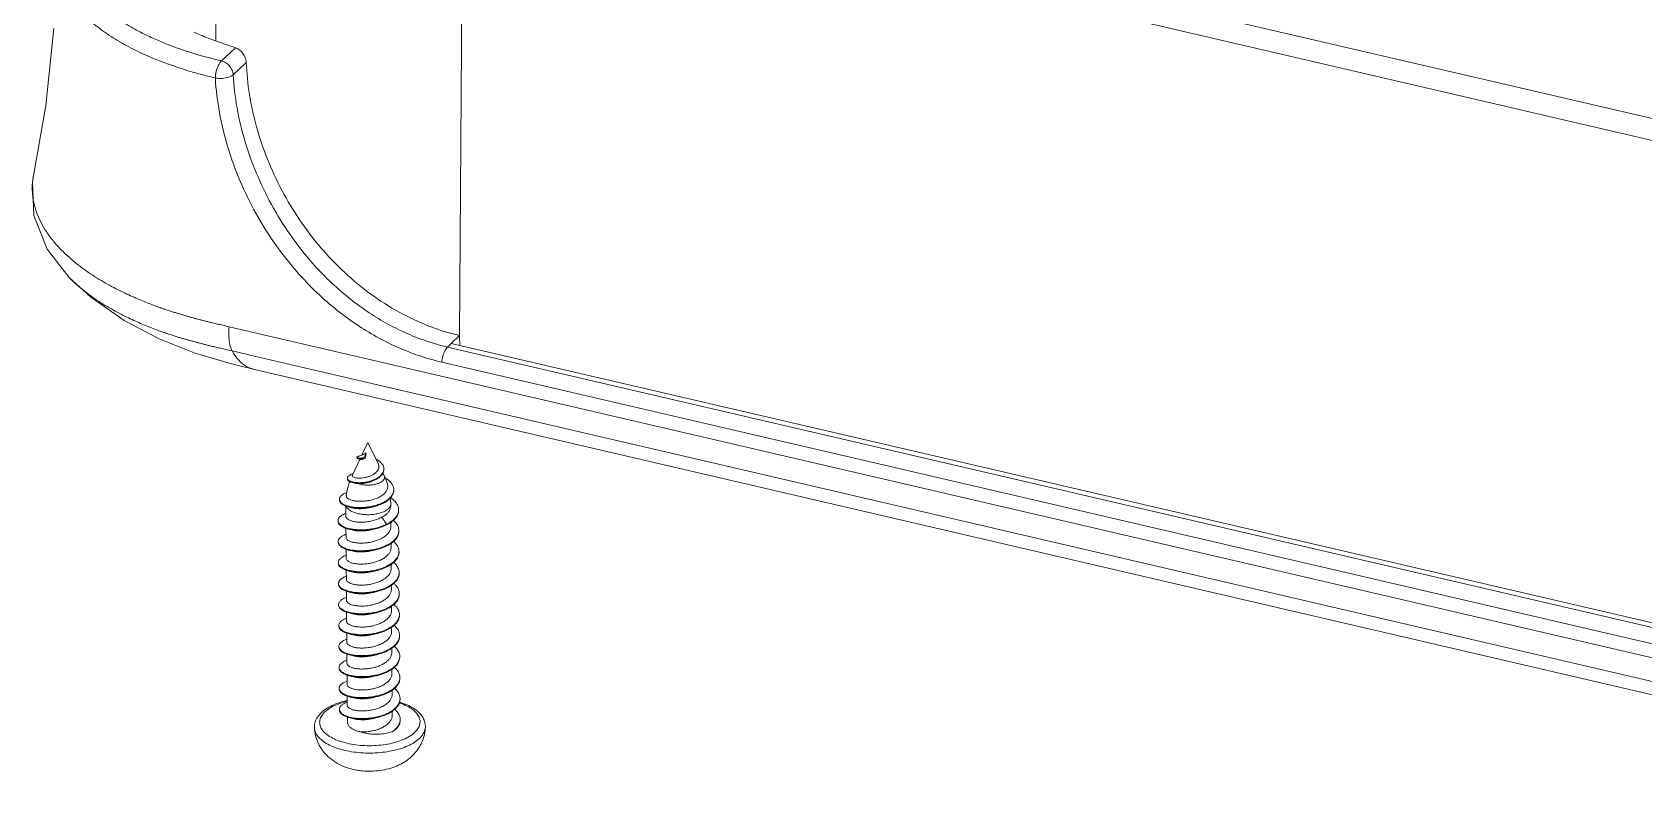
# Model space of a CAD drawing. Header units: millimetres. Extents: x 3219 to 3653, y 1046 to 1347.
# Drawn here: x 3368.81 to 3414.55, y 1085.71 to 1107.05 of the extents above; entities that cross this region are included whole.
import ezdxf

# ---------------------------------------------------------------- set-up
doc = ezdxf.new("R2010")
doc.units = ezdxf.units.MM
doc.layers.add('from', color=7, linetype='Continuous', lineweight=13)

# ---------------------------------------------------------------- blocks, each defined once
blk = doc.blocks.new('*u51')
at = {"color": 7, "linetype": 'Continuous'}
for p, q in [((-14.244, 49.122), (-113.229, 72.172)), ((-114.056, 53.642), (-113.935, 71.513)), ((-113.935, 71.513), (-14.95, 48.463)), ((-129.41, 65.269), (-129.719, 62.35)), ((-123.277, 65.694), (-123.284, 64.8)), ((-123.072, 64.042), (-122.537, 64.541)), ((-122.624, 63.519), (-122.131, 63.978)), ((-129.719, 62.35), (-130.172, 59.77)), ((-130.171, 59.777), (-130.223, 59.469)), ((-130.172, 59.77), (-130.171, 59.777)), ((-130.223, 59.469), (-130.169, 58.183)), ((-130.169, 58.183), (-129.666, 56.911)), ((-129.666, 56.911), (-128.833, 55.84)), ((-128.833, 55.84), (-128.834, 55.841)), ((-128.834, 55.841), (-128.028, 55.113)), ((-128.028, 55.113), (-126.749, 54.218)), ((-126.749, 54.218), (-125.424, 53.521)), ((-7.783, 27.198), (-122.779, 53.977)), ((-125.424, 53.521), (-124.098, 52.989)), ((-121.557, 52.803), (-122.666, 53.061)), ((-15.527, 30.155), (-114.511, 53.205)), ((-114.379, 53.342), (-114.056, 53.642)), ((-15.37, 30.286), (-114.379, 53.342)), ((-114.056, 53.642), (-114.048, 53.265)), ((-124.098, 52.989), (-122.781, 52.591)), ((-122.781, 52.591), (-121.824, 52.357)), ((-7.665, 26.281), (-121.557, 52.803)), ((-15.746, 29.585), (-114.731, 52.635)), ((-121.824, 52.357), (-6.816, 25.575)), ((-117.756, 49.12), (-117.531, 49.596)), ((-117.141, 48.8), (-117.531, 49.596)), ((-118.114, 48.361), (-117.836, 48.949)), ((-117.941, 49.036), (-117.941, 49.009)), ((-117.921, 48.99), (-117.884, 48.973)), ((-117.856, 49.081), (-117.892, 49.07)), ((-117.884, 48.973), (-117.833, 48.948)), ((-117.811, 49.097), (-117.856, 49.081)), ((-117.76, 49.118), (-117.811, 49.097)), ((-117.753, 49.122), (-117.76, 49.118)), ((-117.599, 49.198), (-117.684, 49.022)), ((-117.684, 49.022), (-117.683, 48.996)), ((-117.683, 48.996), (-117.635, 48.987)), ((-117.635, 48.987), (-117.599, 49.198)), ((-118.306, 48.247), (-118.306, 48.221)), ((-116.915, 48.34), (-116.96, 48.431)), ((-118.361, 46.793), (-118.363, 47.186)), ((-116.663, 47.201), (-116.664, 47.264)), ((-118.355, 45.998), (-118.357, 46.346)), ((-117.004, 46.761), (-116.823, 46.496)), ((-116.823, 46.496), (-116.823, 46.47)), ((-116.658, 46.408), (-116.659, 46.566)), ((-116.652, 45.613), (-116.653, 45.775)), ((-118.349, 45.204), (-118.352, 45.551)), ((-118.343, 44.409), (-118.346, 44.756)), ((-116.646, 44.819), (-116.647, 44.981)), ((-118.338, 43.615), (-118.34, 43.96)), ((-116.64, 44.025), (-116.642, 44.186)), ((-116.635, 43.23), (-116.636, 43.388)), ((-118.332, 42.821), (-118.334, 43.168)), ((-117.221, 43.172), (-117.217, 43.173)), ((-118.326, 42.026), (-118.329, 42.374)), ((-116.629, 42.436), (-116.63, 42.597)), ((-118.32, 41.232), (-118.323, 41.579)), ((-116.623, 41.641), (-116.624, 41.804)), ((-116.617, 40.847), (-116.619, 41.008)), ((-118.315, 40.438), (-118.317, 40.783)), ((-118.309, 39.643), (-118.311, 39.991)), ((-116.612, 40.053), (-116.613, 40.213)), ((-118.304, 38.998), (-118.306, 39.194)), ((-116.606, 39.258), (-116.607, 39.421)), ((-118.088, 37.216), (-118.008, 37.199)), ((-117.75, 37.16), (-117.733, 37.158))]:
    blk.add_line(p, q, dxfattribs=at)
for centre, radius, start, end in [((-100.146, 130.233), 69.404, 250.52586, 251.17896), ((-127.554, 59.221), 2.675, 168.15295, 171.13848), ((-127.61, 59.229), 2.619, 171.12833, 176.12672), ((-117.883, 47.697), 0.745, 106.23463, 109.14555), ((-117.204, 48.594), 0.279, 351.85951, 0.43106), ((-119.077, 47.281), 2.407, 23.87392, 26.10587), ((-119.116, 47.264), 2.45, 18.08077, 23.86554), ((-115.869, 47.274), 2.495, 160.32469, 172.81947), ((-117.941, 48.749), 0.671, 253.7593, 254.78296), ((-117.922, 48.821), 0.745, 254.83892, 258.78555), ((-117.83, 49.459), 1.385, 285.88681, 286.89394), ((-116.902, 47.811), 0.352, 356.05219, 0.32859), ((-117.905, 48.554), 1.422, 257.30121, 260.32571), ((-117.88, 48.695), 1.566, 260.28285, 260.72161), ((-117.81, 49.206), 2.076, 282.23852, 283.88574), ((-119.188, 47.246), 2.525, 0.41658, 5.57689), ((-116.758, 47.045), 0.393, 356.51743, 0.35508), ((-117.775, 48.649), 2.36, 280.53075, 283.00207), ((-117.766, 48.608), 2.318, 283.00898, 283.16526), ((-117.511, 47.887), 1.552, 295.95669, 296.32585), ((-117.497, 47.833), 1.521, 296.3252, 296.82305), ((-116.746, 46.254), 0.389, 352.78413, 0.48334), ((-117.852, 47.171), 1.675, 257.95208, 261.98772), ((-117.768, 47.847), 2.353, 280.50647, 282.98956), ((-116.728, 45.459), 0.377, 356.53333, 0.50395), ((-117.872, 46.248), 1.543, 257.37357, 257.87344), ((-117.845, 46.38), 1.678, 257.92553, 261.94644), ((-117.776, 47.126), 2.427, 280.32174, 280.50079), ((-117.763, 47.059), 2.359, 280.48998, 282.96632), ((-116.732, 44.666), 0.386, 356.47189, 0.33955), ((-117.839, 45.588), 1.68, 258.01874, 261.91862), ((-117.76, 46.277), 2.372, 280.55192, 282.94477), ((-116.735, 43.871), 0.396, 356.53731, 0.34703), ((-117.752, 45.471), 2.36, 280.5318, 283.00283), ((-116.723, 43.076), 0.389, 352.56812, 0.47876), ((-117.829, 43.994), 1.675, 257.95414, 261.98889), ((-117.745, 44.67), 2.353, 280.50747, 282.99043), ((-116.705, 42.282), 0.377, 356.53725, 0.50846), ((-117.85, 43.067), 1.539, 257.29467, 257.87353), ((-117.822, 43.202), 1.678, 257.92585, 261.94867), ((-117.74, 43.881), 2.358, 280.4904, 282.96745), ((-116.709, 41.488), 0.387, 356.47089, 0.33701), ((-118.472, 40.282), 0.141, 179.85024, 190.12589), ((-117.815, 42.417), 1.687, 258.02221, 261.90688), ((-117.737, 43.098), 2.37, 280.54938, 282.94473), ((-116.712, 40.694), 0.395, 356.58399, 0.40682), ((-117.812, 41.611), 1.675, 257.96576, 261.9107), ((-117.728, 42.288), 2.354, 280.51576, 282.99638), ((-117.714, 42.226), 2.291, 283.00321, 284.01586), ((-116.688, 39.899), 0.377, 356.53094, 0.50045), ((-117.829, 40.703), 1.56, 257.7419, 257.87454), ((-117.804, 40.823), 1.681, 257.9252, 261.93632), ((-117.723, 41.5), 2.36, 280.50523, 282.96311), ((-116.698, 39.105), 0.393, 356.4973, 0.32224), ((-119.097, 38.806), 0.455, 183.19353, 188.08608), ((-117.51, 40.059), 1.451, 256.91032, 259.47849), ((-117.047, 39.335), 0.817, 314.00838, 314.62455), ((-117.66, 41.023), 2.894, 253.1794, 256.94051), ((-117.546, 39.558), 2.404, 249.80942, 256.9601)]:
    blk.add_arc(centre, radius, start, end, dxfattribs=at)
for points, start_tangent, end_tangent in [([(-123.072, 64.042), (-123.281, 64.093), (-123.476, 64.142), (-123.669, 64.193), (-123.869, 64.249), (-124.082, 64.312), (-124.302, 64.381), (-124.517, 64.452), (-124.727, 64.525), (-124.934, 64.6), (-125.144, 64.681), (-125.364, 64.772), (-125.601, 64.874), (-125.858, 64.993), (-126.133, 65.13), (-126.424, 65.288), (-126.723, 65.465), (-127.021, 65.661), (-127.32, 65.88), (-127.619, 66.129), (-127.913, 66.414), (-128.196, 66.743), (-128.448, 67.118), (-128.638, 67.508), (-128.753, 67.875), (-128.807, 68.21), (-128.813, 68.517), (-128.783, 68.798), (-128.724, 69.059), (-128.644, 69.298), (-128.55, 69.515), (-128.446, 69.71), (-128.336, 69.887), (-128.223, 70.047), (-128.111, 70.192), (-127.999, 70.323), (-127.88, 70.452), (-127.741, 70.59), (-127.574, 70.75), (-127.379, 70.931), (-127.159, 71.135), (-126.915, 71.362), (-126.649, 71.611), (-126.357, 71.882), (-126.039, 72.179), (-125.691, 72.503), (-125.313, 72.855), (-124.905, 73.235), (-124.468, 73.643), (-124, 74.079), (-123.495, 74.55), (-122.948, 75.059), (-122.357, 75.611), (-121.716, 76.208), (-121.022, 76.855), (-120.271, 77.554), (-119.46, 78.31), (-118.584, 79.127), (-117.636, 80.01), (-116.612, 80.965), (-115.505, 81.997), (-114.308, 83.112), (-113.017, 84.316), (-111.843, 85.409)], (-0.972696, 0.232083), (0.731534, 0.681805)), ([(-123.299, 63.395), (-123.764, 63.51), (-124.226, 63.639), (-125.107, 63.927), (-125.922, 64.255), (-126.664, 64.62), (-127.325, 65.017), (-127.9, 65.444), (-128.383, 65.895), (-128.768, 66.367), (-129.052, 66.855), (-129.234, 67.354), (-129.31, 67.86), (-129.312, 67.974)], (-0.972691, 0.232104), (0.001895, 0.999998)), ([(-124.115, 65.129), (-123.847, 65.015), (-123.57, 64.905), (-123.284, 64.8)], (0.914328, -0.404974), (0.942777, -0.333425)), ([(-123.072, 64.042), (-123.186, 63.879), (-123.269, 63.643), (-123.299, 63.395)], (-0.679852, -0.733349), (0.081308, -0.996689)), ([(-122.624, 63.519), (-122.665, 63.691), (-122.764, 63.849), (-122.906, 63.972), (-123.072, 64.042)], (-0.057048, 0.998371), (-0.973942, 0.226795)), ([(-122.537, 64.541), (-122.386, 64.458), (-122.256, 64.322), (-122.166, 64.154), (-122.131, 63.978)], (0.946516, -0.322657), (0.039044, -0.999238)), ([(-123.299, 63.395), (-123.045, 63.381), (-122.798, 63.426), (-122.624, 63.519)], (0.965559, -0.260182), (0.792245, 0.610203)), ([(-114.511, 53.205), (-115.331, 53.44), (-116.11, 53.748), (-116.861, 54.127), (-117.569, 54.566), (-118.263, 55.08), (-118.981, 55.714), (-119.725, 56.502), (-120.475, 57.471), (-121.18, 58.611), (-121.75, 59.798), (-122.183, 61.012), (-122.48, 62.265), (-122.624, 63.519)], (-0.97394, 0.226805), (-0.05179, 0.998658)), ([(-122.131, 63.978), (-122.01, 62.769), (-121.742, 61.544), (-121.33, 60.326), (-120.782, 59.143), (-120.104, 58.015), (-119.308, 56.97), (-118.405, 56.027), (-117.412, 55.208), (-116.342, 54.528), (-115.218, 54.003), (-114.056, 53.642)], (0.039044, -0.999238), (0.973619, -0.22818)), ([(-114.731, 52.635), (-115.594, 52.882), (-116.415, 53.204), (-117.207, 53.6), (-117.954, 54.059), (-118.686, 54.596), (-119.443, 55.256), (-120.229, 56.078), (-121.022, 57.088), (-121.768, 58.277), (-122.37, 59.514), (-122.828, 60.779), (-123.145, 62.086), (-123.299, 63.395)], (-0.973938, 0.226817), (-0.053351, 0.998576)), ([(-128.46, 56.295), (-128.807, 56.58), (-129.145, 56.902), (-129.442, 57.236), (-129.693, 57.577), (-129.896, 57.924), (-130.05, 58.271), (-130.155, 58.613), (-130.211, 58.933), (-130.229, 59.217), (-130.223, 59.406)], (-0.791917, 0.610629), (0.067489, 0.99772)), ([(-122.779, 53.977), (-123.011, 54.031), (-123.219, 54.079), (-123.404, 54.122), (-123.567, 54.162), (-123.713, 54.199), (-123.847, 54.233), (-123.977, 54.268), (-124.108, 54.303), (-124.24, 54.34), (-124.371, 54.376), (-124.499, 54.413), (-124.625, 54.45), (-124.754, 54.489), (-124.89, 54.531), (-125.04, 54.579), (-125.207, 54.635), (-125.392, 54.699), (-125.596, 54.774), (-125.819, 54.859), (-126.058, 54.955), (-126.31, 55.061), (-126.575, 55.18), (-126.855, 55.313), (-127.147, 55.462), (-127.453, 55.63), (-127.771, 55.819), (-128.103, 56.035), (-128.45, 56.287), (-128.46, 56.295)], (-0.973906, 0.226951), (-0.791917, 0.610629)), ([(-128.406, 55.45), (-128.54, 55.565), (-128.833, 55.84)], (-0.768308, 0.64008), (-0.702582, 0.711603)), ([(-122.666, 53.061), (-122.897, 53.113), (-123.105, 53.161), (-123.291, 53.204), (-123.458, 53.243), (-123.607, 53.28), (-123.744, 53.315), (-123.873, 53.349), (-123.998, 53.382), (-124.122, 53.416), (-124.245, 53.45), (-124.368, 53.484), (-124.489, 53.519), (-124.614, 53.555), (-124.748, 53.595), (-124.894, 53.641), (-125.057, 53.694), (-125.238, 53.756), (-125.437, 53.827), (-125.654, 53.909), (-125.885, 54.001), (-126.128, 54.103), (-126.385, 54.216), (-126.654, 54.344), (-126.937, 54.486), (-127.233, 54.648), (-127.54, 54.83), (-127.861, 55.038), (-128.196, 55.282), (-128.406, 55.45)], (-0.974232, 0.225549), (-0.768308, 0.64008)), ([(-122.666, 53.061), (-122.749, 53.301), (-122.788, 53.613), (-122.779, 53.977)], (-0.463488, 0.886103), (0.084155, 0.996453)), ([(-122.666, 53.061), (-122.416, 52.705), (-122.116, 52.469), (-121.824, 52.357)], (0.466552, -0.884494), (0.972653, -0.232264)), ([(-114.731, 52.635), (-114.691, 52.86), (-114.612, 53.064), (-114.511, 53.205)], (0.078615, 0.996905), (0.731533, 0.681806)), ([(-114.379, 53.342), (-114.439, 53.272), (-114.511, 53.205)], (-0.731534, -0.681805), (-0.731534, -0.681805)), ([(-117.892, 49.07), (-117.896, 49.068), (-117.928, 49.054), (-117.941, 49.038), (-117.941, 49.036)], (-0.960659, -0.277732), (0.116498, -0.993191)), ([(-117.941, 49.036), (-117.934, 49.023)], (0.116498, -0.993191), (0.704308, -0.709894)), ([(-117.94, 49.009), (-117.934, 48.997), (-117.921, 48.989)], (0.116498, -0.993191), (0.927919, -0.372781)), ([(-117.934, 49.023), (-117.909, 49.012)], (0.704308, -0.709894), (0.971971, -0.235099)), ([(-117.921, 48.989), (-117.909, 48.985), (-117.868, 48.978), (-117.815, 48.977), (-117.752, 48.983), (-117.683, 48.996)], (0.927919, -0.372781), (0.972485, 0.232965)), ([(-117.909, 49.012), (-117.869, 49.005), (-117.815, 49.004), (-117.752, 49.009), (-117.684, 49.022)], (0.971971, -0.235099), (0.972485, 0.232965)), ([(-117.832, 48.948), (-117.831, 48.946), (-117.805, 48.944), (-117.761, 48.949), (-117.702, 48.963), (-117.635, 48.987)], (0.591961, -0.805966), (0.919772, 0.392454)), ([(-117.141, 48.8), (-117.124, 48.759), (-117.113, 48.679), (-117.127, 48.599), (-117.167, 48.523), (-117.231, 48.452), (-117.316, 48.387), (-117.417, 48.334), (-117.528, 48.292), (-117.646, 48.263), (-117.762, 48.247)], (0.440211, -0.897894), (-0.9965, -0.083592)), ([(-117.735, 49.128), (-117.754, 49.122)], (-0.988936, -0.148345), (0.137168, -0.990548)), ([(-117.599, 49.198), (-117.652, 49.165), (-117.7, 49.142), (-117.735, 49.128)], (-0.810379, -0.585906), (-0.988936, -0.148345)), ([(-116.924, 48.596), (-116.928, 48.641), (-116.956, 48.725), (-117.008, 48.803), (-117.08, 48.875), (-117.169, 48.937), (-117.22, 48.965)], (-0.007352, 0.999973), (-0.89102, 0.453963)), ([(-118.127, 48.401), (-118.175, 48.381), (-118.254, 48.336), (-118.297, 48.285), (-118.306, 48.247)], (-0.944423, -0.328733), (-0.010701, -0.999943)), ([(-118.306, 48.247), (-118.305, 48.233), (-118.302, 48.223)], (-0.010701, -0.999943), (0.312688, -0.949856)), ([(-118.306, 48.221), (-118.304, 48.207), (-118.277, 48.157), (-118.217, 48.113)], (-0.010701, -0.999943), (0.886859, -0.462039)), ([(-118.302, 48.223), (-118.277, 48.184), (-118.217, 48.14), (-118.128, 48.105)], (0.312688, -0.949856), (0.96008, -0.279726)), ([(-117.762, 48.247), (-117.871, 48.244), (-117.966, 48.252), (-118.041, 48.271), (-118.092, 48.298), (-118.117, 48.331), (-118.113, 48.361)], (-0.9965, -0.083592), (0.38711, 0.922034)), ([(-116.915, 48.34), (-116.905, 48.314), (-116.903, 48.243), (-116.937, 48.175), (-117.005, 48.111), (-117.103, 48.058), (-117.225, 48.016), (-117.364, 47.989), (-117.513, 47.979), (-117.662, 47.986), (-117.802, 48.009)], (0.441006, -0.897504), (-0.973942, 0.226795)), ([(-117.428, 48.134), (-117.313, 48.175), (-117.19, 48.234), (-117.087, 48.305), (-117.007, 48.383), (-116.965, 48.445)], (0.956821, 0.290678), (0.487553, 0.873093)), ([(-117.42, 48.11), (-117.313, 48.148), (-117.19, 48.208), (-117.087, 48.278), (-117.007, 48.357), (-116.959, 48.43)], (0.954969, 0.296707), (0.45476, 0.890614)), ([(-116.965, 48.445), (-116.954, 48.467), (-116.927, 48.554)], (0.487553, 0.873093), (0.141858, 0.989887)), ([(-116.959, 48.43), (-116.953, 48.441), (-116.927, 48.528), (-116.924, 48.569)], (0.45476, 0.890614), (-0.007352, 0.999973)), ([(-116.55, 47.813), (-116.552, 47.843), (-116.582, 47.958), (-116.649, 48.066), (-116.75, 48.166), (-116.879, 48.254)], (-0.00587, 0.999983), (-0.868034, 0.496505)), ([(-118.328, 47.697), (-118.389, 47.672), (-118.503, 47.608), (-118.577, 47.535), (-118.608, 47.458), (-118.608, 47.442)], (-0.940671, -0.339319), (0.01719, -0.999852)), ([(-117.882, 47.367), (-118.027, 47.382), (-118.152, 47.412), (-118.249, 47.453), (-118.312, 47.501), (-118.343, 47.556), (-118.344, 47.586)], (-0.99865, 0.051946), (0.125636, 0.992076)), ([(-118.217, 48.113), (-118.128, 48.079), (-118.122, 48.077)], (0.886859, -0.462039), (0.962731, -0.270462)), ([(-118.122, 48.077), (-118.016, 48.055), (-117.885, 48.045), (-117.742, 48.049), (-117.595, 48.067), (-117.45, 48.101), (-117.42, 48.11)], (0.962731, -0.270462), (0.954969, 0.296707)), ([(-118.073, 48.063), (-118.001, 48.046), (-117.893, 48.035)], (0.956143, -0.292899), (0.999078, -0.042929)), ([(-118.067, 48.09), (-118.016, 48.082), (-117.885, 48.071), (-117.742, 48.075), (-117.595, 48.094), (-117.451, 48.127)], (0.980704, -0.195497), (0.961803, 0.273743)), ([(-117.893, 48.035), (-117.766, 48.037), (-117.632, 48.053), (-117.497, 48.085), (-117.445, 48.101)], (0.999078, -0.042929), (0.945642, 0.325211)), ([(-117.893, 48.035), (-117.849, 48.021), (-117.802, 48.009)], (0.945343, -0.326077), (0.973942, -0.226795)), ([(-116.787, 48.024), (-116.785, 48.017), (-116.773, 47.915), (-116.796, 47.812), (-116.856, 47.713), (-116.949, 47.62), (-117.071, 47.539), (-117.217, 47.471), (-117.378, 47.419), (-117.548, 47.384), (-117.719, 47.367), (-117.882, 47.367)], (0.309923, -0.950762), (-0.99865, 0.051946)), ([(-117.312, 47.19), (-117.147, 47.239), (-116.969, 47.312), (-116.817, 47.401), (-116.695, 47.501), (-116.608, 47.611), (-116.56, 47.726), (-116.551, 47.787)], (0.97075, 0.240091), (0.068723, 0.997636)), ([(-117.304, 47.165), (-117.147, 47.212), (-116.969, 47.285), (-116.816, 47.374), (-116.695, 47.475), (-116.608, 47.585), (-116.56, 47.7), (-116.55, 47.787)], (0.969896, 0.243519), (-0.00587, 0.999983)), ([(-118.608, 47.442), (-118.594, 47.381)], (0.01719, -0.999852), (0.415552, -0.909569)), ([(-118.608, 47.416), (-118.594, 47.354), (-118.537, 47.282), (-118.44, 47.217), (-118.307, 47.164), (-118.223, 47.141)], (0.01719, -0.999852), (0.974295, -0.225274)), ([(-118.594, 47.381), (-118.537, 47.308), (-118.44, 47.243), (-118.307, 47.19), (-118.218, 47.166)], (0.415552, -0.909569), (0.975371, -0.220569)), ([(-116.664, 47.264), (-116.671, 47.213), (-116.713, 47.129), (-116.793, 47.05), (-116.906, 46.982), (-117.048, 46.926), (-117.211, 46.886), (-117.388, 46.863), (-117.571, 46.859), (-117.752, 46.873), (-117.921, 46.905), (-118.072, 46.953), (-118.196, 47.016), (-118.289, 47.09), (-118.346, 47.171), (-118.349, 47.179)], (0.004941, -0.999988), (-0.368094, 0.929789)), ([(-118.223, 47.141), (-118.144, 47.125), (-117.958, 47.104), (-117.756, 47.102), (-117.548, 47.119), (-117.342, 47.156), (-117.304, 47.165)], (0.974295, -0.225274), (0.969896, 0.243519)), ([(-118.135, 47.12), (-118.063, 47.105), (-117.91, 47.088), (-117.739, 47.089), (-117.558, 47.108), (-117.376, 47.146), (-117.365, 47.149)], (0.969576, -0.244791), (0.964833, 0.262864)), ([(-118.132, 47.15), (-117.958, 47.131), (-117.757, 47.128), (-117.549, 47.145), (-117.37, 47.176)], (0.986915, -0.16124), (0.97726, 0.212044)), ([(-116.663, 47.201), (-116.664, 47.188), (-116.681, 47.094), (-116.725, 47.001), (-116.795, 46.914), (-116.889, 46.833), (-117.004, 46.761)], (0.00801, -0.999968), (-0.878622, -0.477518)), ([(-116.823, 46.496), (-116.654, 46.596), (-116.519, 46.709), (-116.424, 46.833), (-116.374, 46.964), (-116.366, 47.021)], (0.896284, 0.443481), (0.0607, 0.998156)), ([(-116.811, 46.476), (-116.653, 46.569), (-116.519, 46.683), (-116.424, 46.807), (-116.374, 46.938), (-116.365, 47.021)], (0.892397, 0.451252), (-0.00625, 0.99998)), ([(-116.365, 47.048), (-116.369, 47.098), (-116.41, 47.229), (-116.495, 47.353), (-116.621, 47.468), (-116.673, 47.504)], (-0.00625, 0.99998), (-0.835227, 0.549906)), ([(-118.362, 46.91), (-118.456, 46.87), (-118.568, 46.8), (-118.636, 46.721), (-118.659, 46.639), (-118.659, 46.638)], (-0.940478, -0.339856), (0.008192, -0.999966)), ([(-118.659, 46.638), (-118.657, 46.612)], (0.008192, -0.999966), (0.18141, -0.983408)), ([(-118.659, 46.611), (-118.636, 46.53), (-118.567, 46.452), (-118.456, 46.383), (-118.307, 46.327), (-118.212, 46.302)], (0.008192, -0.999966), (0.977065, -0.212942)), ([(-118.657, 46.612), (-118.636, 46.556), (-118.568, 46.478), (-118.456, 46.409), (-118.307, 46.353), (-118.206, 46.328)], (0.18141, -0.983408), (0.977901, -0.209068)), ([(-117.004, 46.761), (-117.159, 46.69), (-117.329, 46.635), (-117.508, 46.598), (-117.688, 46.579), (-117.859, 46.577), (-118.015, 46.592), (-118.148, 46.622), (-118.252, 46.663), (-118.323, 46.714), (-118.357, 46.77), (-118.36, 46.793)], (-0.878622, -0.477518), (0.002657, 0.999996)), ([(-116.658, 46.408), (-116.667, 46.326), (-116.713, 46.217), (-116.792, 46.117), (-116.904, 46.024), (-117.044, 45.943), (-117.204, 45.877), (-117.372, 45.829), (-117.549, 45.797), (-117.725, 45.782), (-117.89, 45.785)], (0.005994, -0.999982), (-0.997819, 0.066006)), ([(-117.239, 46.324), (-117.02, 46.387), (-116.823, 46.47)], (0.97389, 0.227022), (0.896284, 0.443481)), ([(-117.238, 46.351), (-117.021, 46.414), (-116.832, 46.492)], (0.973717, 0.227761), (0.899123, 0.437697)), ([(-116.357, 46.257), (-116.366, 46.339), (-116.418, 46.47), (-116.514, 46.593), (-116.567, 46.643)], (-0.008113, 0.999967), (-0.76164, 0.648)), ([(-118.356, 46.116), (-118.482, 46.059), (-118.583, 45.987), (-118.641, 45.907), (-118.654, 45.843)], (-0.940733, -0.339149), (-0.002047, -0.999998)), ([(-118.654, 45.843), (-118.652, 45.824), (-118.651, 45.818)], (-0.002047, -0.999998), (0.172233, -0.985056)), ([(-118.653, 45.817), (-118.652, 45.797), (-118.617, 45.715), (-118.538, 45.64), (-118.417, 45.573), (-118.259, 45.521), (-118.206, 45.508)], (-0.002047, -0.999998), (0.977026, -0.213121)), ([(-118.651, 45.818), (-118.618, 45.742), (-118.538, 45.666), (-118.417, 45.6), (-118.259, 45.547), (-118.201, 45.533)], (0.172233, -0.985056), (0.977738, -0.209829)), ([(-117.89, 45.785), (-118.038, 45.803), (-118.163, 45.834), (-118.26, 45.876), (-118.324, 45.927), (-118.353, 45.982), (-118.355, 45.998)], (-0.997819, 0.066006), (0.008196, 0.999966)), ([(-118.212, 46.302), (-118.125, 46.286), (-117.919, 46.264), (-117.696, 46.263), (-117.466, 46.283), (-117.239, 46.324)], (0.977065, -0.212942), (0.97389, 0.227022)), ([(-118.206, 46.328), (-118.126, 46.312), (-118.094, 46.308)], (0.977901, -0.209068), (0.989835, -0.142222)), ([(-118.097, 46.276), (-118.043, 46.265), (-117.894, 46.247)], (0.972663, -0.232222), (0.997819, -0.066006)), ([(-118.094, 46.308), (-117.919, 46.291), (-117.697, 46.289), (-117.466, 46.309), (-117.344, 46.329)], (0.989835, -0.142222), (0.983135, 0.182881)), ([(-117.894, 46.247), (-117.749, 46.244), (-117.594, 46.254), (-117.436, 46.278), (-117.339, 46.3)], (0.997819, -0.066006), (0.969111, 0.246623)), ([(-117.239, 45.555), (-117.177, 45.57), (-116.964, 45.638), (-116.772, 45.725), (-116.61, 45.828), (-116.485, 45.946), (-116.4, 46.072), (-116.36, 46.205)], (0.974376, 0.224925), (0.125989, 0.992032)), ([(-117.234, 45.53), (-117.177, 45.544), (-116.964, 45.611), (-116.772, 45.698), (-116.61, 45.802), (-116.484, 45.919), (-116.4, 46.046), (-116.36, 46.178), (-116.356, 46.23)], (0.97387, 0.227107), (-0.008113, 0.999967)), ([(-116.351, 45.463), (-116.369, 45.577), (-116.432, 45.707), (-116.538, 45.828), (-116.561, 45.848)], (-0.008584, 0.999963), (-0.761142, 0.648585)), ([(-118.35, 45.321), (-118.374, 45.313), (-118.505, 45.248), (-118.596, 45.173), (-118.642, 45.092), (-118.648, 45.049)], (-0.940363, -0.340172), (0.006287, -0.99998)), ([(-118.349, 45.204), (-118.348, 45.192), (-118.322, 45.136), (-118.26, 45.085), (-118.162, 45.041), (-118.034, 45.008), (-117.885, 44.99)], (-0.008635, -0.999963), (0.997819, -0.066006)), ([(-118.206, 45.508), (-118.071, 45.484), (-117.86, 45.467), (-117.634, 45.471), (-117.403, 45.496), (-117.234, 45.53)], (0.977026, -0.213121), (0.97387, 0.227107)), ([(-118.091, 45.482), (-118.036, 45.47), (-117.888, 45.452)], (0.972635, -0.232337), (0.997819, -0.066006)), ([(-118.085, 45.513), (-118.071, 45.511), (-117.86, 45.494), (-117.634, 45.498), (-117.404, 45.523), (-117.339, 45.534)], (0.990082, -0.14049), (0.983206, 0.182498)), ([(-117.888, 45.452), (-117.723, 45.45), (-117.546, 45.465), (-117.37, 45.497), (-117.333, 45.506)], (0.997819, -0.066006), (0.969138, 0.24652)), ([(-116.652, 45.613), (-116.654, 45.571), (-116.683, 45.469), (-116.744, 45.371), (-116.833, 45.279), (-116.948, 45.197), (-117.084, 45.127), (-117.237, 45.07), (-117.399, 45.027), (-117.566, 45), (-117.73, 44.988), (-117.885, 44.99)], (0.007762, -0.99997), (-0.997819, 0.066006)), ([(-117.234, 44.76), (-117.117, 44.791), (-116.908, 44.863), (-116.723, 44.955), (-116.57, 45.062), (-116.454, 45.182), (-116.38, 45.31), (-116.352, 45.436)], (0.974459, 0.224565), (0.060459, 0.998171)), ([(-117.228, 44.735), (-117.117, 44.764), (-116.908, 44.837), (-116.723, 44.928), (-116.57, 45.035), (-116.454, 45.155), (-116.38, 45.284), (-116.351, 45.417), (-116.351, 45.436)], (0.973884, 0.227047), (-0.008584, 0.999963)), ([(-118.648, 45.049), (-118.642, 45.009)], (0.006287, -0.99998), (0.259193, -0.965826)), ([(-118.647, 45.022), (-118.642, 44.982), (-118.596, 44.902), (-118.506, 44.828), (-118.375, 44.765), (-118.209, 44.716), (-118.2, 44.714)], (0.006287, -0.99998), (0.977083, -0.212858)), ([(-118.642, 45.009), (-118.596, 44.928), (-118.506, 44.854), (-118.376, 44.791), (-118.209, 44.742)], (0.259193, -0.965826), (0.975813, -0.218605)), ([(-118.345, 44.527), (-118.404, 44.503), (-118.526, 44.436), (-118.606, 44.359)], (-0.940233, -0.340533), (-0.585356, -0.810777)), ([(-118.2, 44.714), (-118.015, 44.684), (-117.799, 44.672), (-117.571, 44.681), (-117.341, 44.712), (-117.228, 44.735)], (0.977083, -0.212858), (0.973884, 0.227047)), ([(-118.085, 44.687), (-118.032, 44.676), (-117.882, 44.658)], (0.972663, -0.232219), (0.997819, -0.066006)), ([(-118.08, 44.719), (-118.015, 44.71), (-117.799, 44.698), (-117.572, 44.707), (-117.341, 44.738)], (0.990008, -0.141008), (0.983817, 0.179177)), ([(-117.882, 44.658), (-117.718, 44.656), (-117.541, 44.67), (-117.361, 44.703), (-117.327, 44.711)], (0.997819, -0.066006), (0.969139, 0.246515)), ([(-116.646, 44.819), (-116.656, 44.735), (-116.703, 44.626), (-116.782, 44.526), (-116.895, 44.434), (-117.035, 44.353), (-117.194, 44.287), (-117.363, 44.239), (-117.539, 44.208), (-117.714, 44.194), (-117.879, 44.196)], (0.005993, -0.999982), (-0.997819, 0.066006)), ([(-117.229, 43.966), (-117.058, 44.012), (-116.854, 44.09), (-116.677, 44.185), (-116.532, 44.296), (-116.426, 44.419), (-116.363, 44.549), (-116.346, 44.642)], (0.974543, 0.2242), (0.061372, 0.998115)), ([(-117.222, 43.941), (-117.058, 43.986), (-116.854, 44.063), (-116.676, 44.159), (-116.532, 44.27), (-116.426, 44.392), (-116.363, 44.522), (-116.345, 44.642)], (0.973902, 0.22697), (-0.006099, 0.999981)), ([(-116.345, 44.668), (-116.345, 44.682), (-116.374, 44.815), (-116.449, 44.943), (-116.554, 45.052)], (-0.006099, 0.999981), (-0.759837, 0.650114)), ([(-118.606, 44.359), (-118.641, 44.277), (-118.642, 44.254)], (-0.585356, -0.810777), (0.015752, -0.999876)), ([(-118.642, 44.254), (-118.629, 44.194)], (0.015752, -0.999876), (0.378608, -0.925557)), ([(-118.642, 44.228), (-118.629, 44.168), (-118.572, 44.088), (-118.472, 44.017), (-118.332, 43.957), (-118.195, 43.919)], (0.015752, -0.999876), (0.977139, -0.212602)), ([(-118.629, 44.194), (-118.572, 44.115), (-118.472, 44.043), (-118.332, 43.983), (-118.188, 43.944)], (0.378608, -0.925557), (0.978088, -0.208191)), ([(-118.343, 44.409), (-118.335, 44.373), (-118.298, 44.323), (-118.23, 44.278), (-118.136, 44.24), (-118.017, 44.212), (-117.879, 44.196)], (0.017516, -0.999847), (0.997819, -0.066006)), ([(-118.195, 43.919), (-118.158, 43.912), (-117.957, 43.885), (-117.738, 43.878), (-117.509, 43.892), (-117.279, 43.928), (-117.222, 43.941)], (0.977139, -0.212602), (0.973902, 0.22697)), ([(-118.076, 43.924), (-117.957, 43.911), (-117.738, 43.904), (-117.509, 43.919), (-117.326, 43.946)], (0.989909, -0.141706), (0.983069, 0.183238)), ([(-117.877, 43.864), (-117.712, 43.861), (-117.536, 43.876), (-117.361, 43.907), (-117.321, 43.917)], (0.997819, -0.066006), (0.969138, 0.24652)), ([(-116.64, 44.025), (-116.651, 43.941), (-116.696, 43.834), (-116.776, 43.733), (-116.887, 43.64), (-117.024, 43.561), (-117.181, 43.496), (-117.352, 43.446), (-117.531, 43.414), (-117.708, 43.399), (-117.873, 43.402)], (0.005945, -0.999982), (-0.997819, 0.066006)), ([(-116.339, 43.874), (-116.343, 43.921), (-116.383, 44.053), (-116.468, 44.179), (-116.548, 44.258)], (-0.00612, 0.999981), (-0.760129, 0.649772)), ([(-118.339, 43.733), (-118.432, 43.693), (-118.544, 43.623), (-118.613, 43.545), (-118.636, 43.462), (-118.636, 43.46)], (-0.940463, -0.339896), (0.009005, -0.999959)), ([(-118.636, 43.46), (-118.634, 43.435)], (0.009005, -0.999959), (0.181553, -0.983381)), ([(-118.636, 43.434), (-118.614, 43.353), (-118.545, 43.275), (-118.435, 43.206), (-118.286, 43.15), (-118.189, 43.125)], (0.009005, -0.999959), (0.977068, -0.212927)), ([(-118.634, 43.435), (-118.614, 43.38), (-118.546, 43.302), (-118.435, 43.233), (-118.286, 43.176), (-118.183, 43.15)], (0.181553, -0.983381), (0.97791, -0.209028)), ([(-117.873, 43.402), (-118.013, 43.418), (-118.134, 43.447), (-118.229, 43.486), (-118.296, 43.532), (-118.332, 43.584), (-118.337, 43.615)], (-0.997819, 0.066006), (-0.013631, 0.999907)), ([(-118.08, 43.893), (-118.014, 43.88), (-117.877, 43.864)], (0.972552, -0.232686), (0.997819, -0.066006)), ([(-117.217, 43.173), (-117, 43.235), (-116.802, 43.318), (-116.632, 43.417), (-116.496, 43.531), (-116.4, 43.656), (-116.348, 43.787), (-116.34, 43.848)], (0.973967, 0.226688), (0.060344, 0.998178)), ([(-117.217, 43.146), (-117, 43.209), (-116.802, 43.291), (-116.632, 43.391), (-116.496, 43.505), (-116.4, 43.629), (-116.348, 43.761), (-116.339, 43.847)], (0.973889, 0.227024), (-0.00612, 0.999981)), ([(-116.334, 43.08), (-116.343, 43.16), (-116.394, 43.291), (-116.49, 43.414), (-116.544, 43.465)], (-0.008034, 0.999968), (-0.761447, 0.648227)), ([(-118.333, 42.938), (-118.458, 42.883), (-118.559, 42.81), (-118.617, 42.73), (-118.631, 42.666)], (-0.940727, -0.339164), (-0.002049, -0.999998)), ([(-117.867, 42.607), (-118.015, 42.625), (-118.14, 42.656), (-118.236, 42.699), (-118.301, 42.749), (-118.33, 42.804), (-118.332, 42.821)], (-0.997819, 0.066006), (0.008071, 0.999967)), ([(-118.189, 43.125), (-118.105, 43.109), (-117.899, 43.087), (-117.676, 43.085), (-117.446, 43.105), (-117.217, 43.146)], (0.977068, -0.212927), (0.973889, 0.227024)), ([(-118.183, 43.15), (-118.105, 43.135), (-118.071, 43.13)], (0.97791, -0.209028), (0.989837, -0.142209)), ([(-118.074, 43.099), (-118.02, 43.088), (-117.871, 43.069)], (0.972663, -0.232219), (0.997819, -0.066006)), ([(-118.071, 43.13), (-117.899, 43.113), (-117.676, 43.111), (-117.446, 43.131), (-117.321, 43.151)], (0.989837, -0.142209), (0.983132, 0.182898)), ([(-117.871, 43.069), (-117.706, 43.067), (-117.529, 43.082), (-117.349, 43.114), (-117.316, 43.122)], (0.997819, -0.066006), (0.969139, 0.246515)), ([(-117.867, 42.607), (-117.712, 42.604), (-117.548, 42.617), (-117.382, 42.644), (-117.22, 42.687), (-117.067, 42.744), (-116.931, 42.814), (-116.816, 42.896), (-116.726, 42.988), (-116.666, 43.086), (-116.637, 43.188), (-116.635, 43.23)], (0.997819, -0.066006), (-0.007762, 0.99997)), ([(-117.216, 42.377), (-117.157, 42.392), (-116.943, 42.46), (-116.751, 42.546), (-116.589, 42.65), (-116.463, 42.767), (-116.378, 42.893), (-116.337, 43.026)], (0.974373, 0.224939), (0.129733, 0.991549)), ([(-117.211, 42.352), (-117.156, 42.365), (-116.943, 42.433), (-116.751, 42.52), (-116.589, 42.623), (-116.463, 42.74), (-116.377, 42.867), (-116.337, 42.999), (-116.334, 43.053)], (0.97387, 0.227107), (-0.008034, 0.999968)), ([(-118.631, 42.666), (-118.629, 42.647), (-118.628, 42.64)], (-0.002049, -0.999998), (0.172721, -0.984971)), ([(-118.63, 42.639), (-118.629, 42.621), (-118.595, 42.539), (-118.516, 42.463), (-118.395, 42.397), (-118.238, 42.344), (-118.183, 42.331)], (-0.002049, -0.999998), (0.977026, -0.213121)), ([(-118.628, 42.64), (-118.595, 42.565), (-118.516, 42.489), (-118.396, 42.423), (-118.238, 42.37), (-118.178, 42.356)], (0.172721, -0.984971), (0.977744, -0.209804)), ([(-118.327, 42.144), (-118.349, 42.136), (-118.481, 42.071), (-118.572, 41.996), (-118.619, 41.915), (-118.625, 41.871)], (-0.940384, -0.340114), (0.00571, -0.999984)), ([(-118.183, 42.331), (-118.05, 42.307), (-117.839, 42.29), (-117.614, 42.293), (-117.383, 42.319), (-117.211, 42.352)], (0.977026, -0.213121), (0.97387, 0.227107)), ([(-118.068, 42.304), (-118.013, 42.293), (-117.865, 42.275)], (0.972637, -0.232332), (0.997819, -0.066006)), ([(-118.062, 42.335), (-118.05, 42.334), (-117.839, 42.316), (-117.614, 42.32), (-117.383, 42.345), (-117.316, 42.357)], (0.990084, -0.14048), (0.983203, 0.182514)), ([(-117.865, 42.275), (-117.7, 42.273), (-117.525, 42.287), (-117.35, 42.318), (-117.31, 42.328)], (0.997819, -0.066006), (0.969138, 0.24652)), ([(-116.629, 42.436), (-116.639, 42.354), (-116.683, 42.247), (-116.762, 42.146), (-116.874, 42.053), (-117.011, 41.973), (-117.167, 41.908), (-117.338, 41.858), (-117.518, 41.825), (-117.696, 41.81), (-117.862, 41.813)], (0.005871, -0.999983), (-0.997819, 0.066006)), ([(-117.211, 41.583), (-117.096, 41.612), (-116.888, 41.685), (-116.702, 41.776), (-116.548, 41.883), (-116.432, 42.003), (-116.358, 42.131), (-116.329, 42.259)], (0.974455, 0.224583), (0.060407, 0.998174)), ([(-117.205, 41.558), (-117.096, 41.586), (-116.887, 41.659), (-116.702, 41.75), (-116.548, 41.857), (-116.432, 41.976), (-116.357, 42.105), (-116.328, 42.238), (-116.328, 42.259)], (0.973883, 0.227051), (-0.008633, 0.999963)), ([(-116.328, 42.285), (-116.345, 42.398), (-116.408, 42.528), (-116.514, 42.649), (-116.538, 42.671)], (-0.008633, 0.999963), (-0.761183, 0.648538)), ([(-118.625, 41.871), (-118.62, 41.832)], (0.00571, -0.999984), (0.253635, -0.9673)), ([(-118.624, 41.845), (-118.619, 41.806), (-118.574, 41.725), (-118.484, 41.651), (-118.354, 41.588), (-118.188, 41.539), (-118.177, 41.536)], (0.00571, -0.999984), (0.977078, -0.212881)), ([(-118.62, 41.832), (-118.574, 41.752), (-118.484, 41.677), (-118.354, 41.614), (-118.188, 41.565)], (0.253635, -0.9673), (0.975511, -0.219953)), ([(-117.862, 41.813), (-118.002, 41.829), (-118.122, 41.858), (-118.217, 41.897), (-118.284, 41.943), (-118.32, 41.995), (-118.326, 42.026)], (-0.997819, 0.066006), (-0.013631, 0.999907)), ([(-118.177, 41.536), (-117.994, 41.507), (-117.779, 41.494), (-117.551, 41.503), (-117.321, 41.534), (-117.205, 41.558)], (0.977078, -0.212881), (0.973883, 0.227051)), ([(-118.062, 41.51), (-118.009, 41.499), (-117.859, 41.481)], (0.972664, -0.232219), (0.997819, -0.066006)), ([(-118.057, 41.541), (-117.994, 41.533), (-117.779, 41.521), (-117.551, 41.53), (-117.321, 41.56), (-117.311, 41.562)], (0.990013, -0.140977), (0.983251, 0.182256)), ([(-117.859, 41.481), (-117.694, 41.478), (-117.515, 41.493), (-117.335, 41.526), (-117.304, 41.534)], (0.997819, -0.066006), (0.969139, 0.246515)), ([(-116.623, 41.641), (-116.632, 41.564), (-116.67, 41.466), (-116.737, 41.373), (-116.83, 41.287), (-116.946, 41.21), (-117.081, 41.144), (-117.23, 41.091), (-117.388, 41.052), (-117.548, 41.027), (-117.706, 41.016), (-117.856, 41.018)], (0.006217, -0.999981), (-0.997819, 0.066006)), ([(-116.425, 41.764), (-116.531, 41.875)], (-0.610134, 0.792298), (-0.759738, 0.65023)), ([(-116.322, 41.491), (-116.322, 41.505), (-116.351, 41.637), (-116.425, 41.764)], (-0.006054, 0.999982), (-0.610134, 0.792298)), ([(-118.322, 41.349), (-118.392, 41.321), (-118.51, 41.253), (-118.587, 41.176), (-118.618, 41.094), (-118.619, 41.077)], (-0.940277, -0.340409), (0.016301, -0.999867)), ([(-118.619, 41.077), (-118.616, 41.051)], (0.016301, -0.999867), (0.178892, -0.983869)), ([(-118.619, 41.05), (-118.604, 40.985), (-118.544, 40.906), (-118.441, 40.835), (-118.3, 40.776), (-118.172, 40.742)], (0.016212, -0.999869), (0.977125, -0.212664)), ([(-118.616, 41.051), (-118.604, 41.012), (-118.545, 40.933), (-118.442, 40.862), (-118.301, 40.803), (-118.165, 40.767)], (0.178892, -0.983869), (0.978059, -0.20833)), ([(-118.32, 41.232), (-118.314, 41.2), (-118.279, 41.149), (-118.212, 41.102), (-118.116, 41.064), (-117.996, 41.035), (-117.856, 41.018)], (0.013631, -0.999907), (0.997819, -0.066006)), ([(-117.206, 40.788), (-117.03, 40.836), (-116.828, 40.914), (-116.651, 41.01), (-116.508, 41.12), (-116.402, 41.242), (-116.34, 41.371), (-116.323, 41.465)], (0.97455, 0.224172), (0.06139, 0.998114)), ([(-117.199, 40.763), (-117.029, 40.81), (-116.827, 40.888), (-116.651, 40.983), (-116.507, 41.094), (-116.402, 41.216), (-116.34, 41.345), (-116.322, 41.464)], (0.973902, 0.226967), (-0.006049, 0.999982)), ([(-116.316, 40.696), (-116.322, 40.761), (-116.368, 40.892), (-116.458, 41.016), (-116.525, 41.081)], (-0.007096, 0.999975), (-0.760176, 0.649717)), ([(-118.316, 40.555), (-118.436, 40.502), (-118.538, 40.43), (-118.598, 40.351), (-118.613, 40.283)], (-0.940706, -0.339223), (-0.001388, -0.999999)), ([(-118.613, 40.256), (-118.612, 40.24), (-118.58, 40.158), (-118.503, 40.082), (-118.384, 40.016), (-118.229, 39.963), (-118.166, 39.947)], (-0.001722, -0.999999), (0.977028, -0.213109)), ([(-118.611, 40.257), (-118.581, 40.187), (-118.505, 40.111), (-118.387, 40.044), (-118.233, 39.99), (-118.161, 39.973)], (0.175093, -0.984552), (0.977783, -0.209619)), ([(-117.85, 40.224), (-118, 40.242), (-118.128, 40.275), (-118.226, 40.319), (-118.287, 40.37), (-118.314, 40.426), (-118.314, 40.438)], (-0.997819, 0.066006), (0.008318, 0.999965)), ([(-118.172, 40.742), (-118.125, 40.732), (-117.925, 40.706), (-117.706, 40.7), (-117.477, 40.716), (-117.249, 40.752), (-117.199, 40.763)], (0.977125, -0.212664), (0.973902, 0.226967)), ([(-118.057, 40.716), (-118.001, 40.704), (-117.854, 40.686)], (0.972637, -0.232332), (0.997819, -0.066006)), ([(-118.053, 40.747), (-117.926, 40.733), (-117.707, 40.727), (-117.479, 40.742), (-117.303, 40.768)], (0.989894, -0.141812), (0.983075, 0.183204)), ([(-117.854, 40.686), (-117.692, 40.684), (-117.52, 40.697), (-117.348, 40.727), (-117.298, 40.739)], (0.997819, -0.066006), (0.969134, 0.246535)), ([(-116.618, 40.847), (-116.627, 40.766), (-116.672, 40.658), (-116.751, 40.557), (-116.862, 40.465), (-117, 40.384), (-117.156, 40.319), (-117.326, 40.27), (-117.506, 40.237), (-117.685, 40.222), (-117.85, 40.224)], (0.005865, -0.999983), (-0.997819, 0.066006)), ([(-117.194, 39.969), (-117.155, 39.978), (-116.941, 40.044), (-116.748, 40.129), (-116.584, 40.231), (-116.455, 40.346), (-116.366, 40.472), (-116.321, 40.603), (-116.316, 40.67)], (0.973871, 0.227102), (-0.007224, 0.999974)), ([(-117.159, 40.004), (-116.945, 40.069), (-116.752, 40.154), (-116.587, 40.255), (-116.457, 40.371), (-116.368, 40.496), (-116.322, 40.627), (-116.317, 40.67)], (0.970223, 0.242213), (0.059598, 0.998222)), ([(-116.311, 39.902), (-116.329, 40.017), (-116.392, 40.146), (-116.497, 40.266), (-116.521, 40.288)], (-0.008539, 0.999964), (-0.7613, 0.648399)), ([(-118.31, 39.825), (-118.594, 39.747), (-118.881, 39.633), (-119.129, 39.492), (-119.326, 39.327), (-119.462, 39.148), (-119.535, 38.965), (-119.552, 38.781)], (-0.974961, -0.222377), (0.058007, -0.998316)), ([(-118.31, 39.797), (-118.588, 39.715), (-118.849, 39.603), (-119.062, 39.471), (-119.221, 39.323), (-119.319, 39.164), (-119.354, 39), (-119.325, 38.836), (-119.231, 38.678), (-119.077, 38.531), (-118.868, 38.4), (-118.611, 38.289), (-118.498, 38.252)], (-0.971784, -0.235872), (0.956964, -0.290206)), ([(-118.31, 39.761), (-118.346, 39.747), (-118.474, 39.682), (-118.561, 39.606), (-118.603, 39.525), (-118.607, 39.488)], (-0.940263, -0.34045), (0.00995, -0.99995)), ([(-116.336, 39.733), (-116.298, 39.719), (-116.04, 39.609), (-115.831, 39.478), (-115.677, 39.331), (-115.584, 39.172), (-115.554, 39.008), (-115.589, 38.844), (-115.688, 38.685), (-115.846, 38.537), (-116.06, 38.405), (-116.321, 38.294), (-116.62, 38.206), (-116.948, 38.146), (-117.293, 38.115), (-117.644, 38.114), (-117.988, 38.144), (-118.314, 38.203)], (0.947809, -0.318838), (-0.973942, 0.226795)), ([(-118.309, 39.643), (-118.303, 39.612), (-118.267, 39.56), (-118.2, 39.514), (-118.105, 39.475), (-117.985, 39.446), (-117.844, 39.43)], (0.013631, -0.999907), (0.997819, -0.066006)), ([(-118.166, 39.947), (-118.043, 39.926), (-117.834, 39.907), (-117.61, 39.91), (-117.381, 39.933), (-117.194, 39.969)], (0.977028, -0.213109), (0.973871, 0.227102)), ([(-118.051, 39.921), (-117.998, 39.91), (-117.848, 39.892)], (0.972664, -0.232219), (0.997819, -0.066006)), ([(-118.047, 39.953), (-117.839, 39.934), (-117.615, 39.936), (-117.386, 39.959), (-117.298, 39.974)], (0.989889, -0.141844), (0.983179, 0.182644)), ([(-117.848, 39.892), (-117.682, 39.889), (-117.504, 39.904), (-117.324, 39.937), (-117.293, 39.945)], (0.997819, -0.066006), (0.969139, 0.246515)), ([(-116.612, 40.053), (-116.614, 40.011), (-116.643, 39.908), (-116.703, 39.81), (-116.793, 39.719), (-116.908, 39.637), (-117.044, 39.566), (-117.197, 39.509), (-117.359, 39.467), (-117.525, 39.439), (-117.689, 39.427), (-117.844, 39.43)], (0.007762, -0.99997), (-0.997819, 0.066006)), ([(-117.194, 39.2), (-117.07, 39.232), (-116.863, 39.305), (-116.679, 39.396), (-116.527, 39.503), (-116.412, 39.623), (-116.339, 39.751), (-116.311, 39.876)], (0.974471, 0.224513), (0.06049, 0.998169)), ([(-117.188, 39.175), (-117.063, 39.208), (-116.856, 39.281), (-116.674, 39.373), (-116.523, 39.481), (-116.409, 39.6), (-116.337, 39.729), (-116.311, 39.861), (-116.31, 39.876)], (0.97389, 0.227022), (-0.008356, 0.999965)), ([(-115.353, 38.811), (-115.37, 38.986), (-115.44, 39.161), (-115.566, 39.333), (-115.75, 39.491), (-115.982, 39.628), (-116.251, 39.739), (-116.33, 39.765)], (0.043559, 0.999051), (-0.954635, 0.297779)), ([(-118.607, 39.488), (-118.6, 39.443)], (0.00995, -0.99995), (0.293553, -0.955943)), ([(-118.607, 39.462), (-118.599, 39.413), (-118.549, 39.333), (-118.455, 39.261), (-118.321, 39.199), (-118.16, 39.153)], (0.011725, -0.999931), (0.977124, -0.212668)), ([(-118.6, 39.443), (-118.552, 39.363), (-118.459, 39.289), (-118.327, 39.227), (-118.16, 39.179)], (0.293553, -0.955943), (0.977201, -0.212317)), ([(-118.16, 39.153), (-118.153, 39.152), (-117.957, 39.122), (-117.741, 39.111), (-117.514, 39.122), (-117.285, 39.154), (-117.188, 39.175)], (0.977124, -0.212668), (0.97389, 0.227022)), ([(-118.045, 39.127), (-117.992, 39.116), (-117.842, 39.098)], (0.972657, -0.232246), (0.997819, -0.066006)), ([(-118.04, 39.158), (-117.965, 39.149), (-117.749, 39.138), (-117.522, 39.148), (-117.293, 39.179)], (0.989989, -0.141148), (0.983203, 0.182514)), ([(-117.842, 39.098), (-117.677, 39.095), (-117.503, 39.109), (-117.328, 39.141), (-117.287, 39.151)], (0.997819, -0.066006), (0.969138, 0.246521)), ([(-116.606, 39.258), (-116.612, 39.192), (-116.651, 39.087), (-116.722, 38.987), (-116.824, 38.895), (-116.953, 38.814), (-117.102, 38.746), (-117.265, 38.693), (-117.437, 38.656), (-117.609, 38.636), (-117.775, 38.632)], (0.006475, -0.999979), (-0.999677, 0.025432)), ([(-116.305, 39.108), (-116.306, 39.14), (-116.342, 39.272), (-116.421, 39.398), (-116.513, 39.491)], (-0.005739, 0.999984), (-0.759437, 0.650581)), ([(-116.473, 38.753), (-116.374, 38.876), (-116.317, 39.007), (-116.306, 39.081)], (0.711715, 0.702468), (0.060989, 0.998138)), ([(-116.467, 38.732), (-116.37, 38.856), (-116.316, 38.986), (-116.305, 39.081)], (0.704796, 0.70941), (-0.005806, 0.999983)), ([(-119.552, 38.781), (-119.507, 38.489), (-119.404, 38.203), (-119.244, 37.934), (-119.027, 37.693), (-118.756, 37.487), (-118.447, 37.329), (-118.375, 37.302)], (0.058007, -0.998316), (0.93811, -0.346339)), ([(-119.548, 38.742), (-119.498, 38.585), (-119.384, 38.422), (-119.212, 38.271), (-118.986, 38.137), (-118.714, 38.023), (-118.403, 37.934)], (0.140587, -0.990068), (0.973942, -0.226795)), ([(-115.353, 38.811), (-115.368, 38.713), (-115.444, 38.544), (-115.58, 38.384), (-115.774, 38.237), (-116.018, 38.107), (-116.306, 37.999), (-116.629, 37.917), (-116.977, 37.861), (-117.339, 37.835), (-117.705, 37.838), (-118.063, 37.872), (-118.403, 37.934)], (-0.044438, -0.999012), (-0.973942, 0.226795)), ([(-117.839, 38.646), (-117.988, 38.691), (-118.115, 38.749), (-118.212, 38.819), (-118.275, 38.897), (-118.303, 38.979), (-118.304, 38.998)], (-0.973942, 0.226795), (-0.003543, 0.999994)), ([(-117.775, 38.632), (-117.687, 38.604), (-117.592, 38.581), (-117.491, 38.564), (-117.387, 38.553), (-117.281, 38.547), (-117.17, 38.547), (-117.057, 38.553), (-116.942, 38.566), (-116.828, 38.584), (-116.718, 38.61), (-116.612, 38.641)], (0.938571, -0.345087), (0.948545, 0.316643)), ([(-117.733, 37.158), (-117.407, 37.146), (-117.072, 37.172), (-116.736, 37.24), (-116.422, 37.351), (-116.158, 37.489), (-115.926, 37.658), (-115.733, 37.853), (-115.578, 38.069), (-115.464, 38.299), (-115.388, 38.547), (-115.353, 38.811)], (0.995487, -0.094895), (0.043559, 0.999051)), ([(-116.612, 38.641), (-116.479, 38.747)], (0.829352, 0.558726), (0.719228, 0.694774)), ([(-116.612, 38.641), (-116.559, 38.67), (-116.511, 38.7), (-116.467, 38.732)], (0.890327, 0.455321), (0.784328, 0.620346)), ([(-118.008, 37.199), (-117.919, 37.183), (-117.75, 37.16)], (0.980648, -0.195781), (0.995186, -0.098004))]:
    blk.add_spline(points, degree=3, dxfattribs=dict(at, start_tangent=start_tangent, end_tangent=end_tangent))

msp = doc.modelspace()

# ---------------------------------------------------------------- block references
at = {"layer": 'from', "xscale": 0.75, "yscale": 0.75, "zscale": 0.75}
msp.add_blockref('*u51', (3466.486, 1058.204), dxfattribs=at)

doc.saveas('drawing.dxf')
